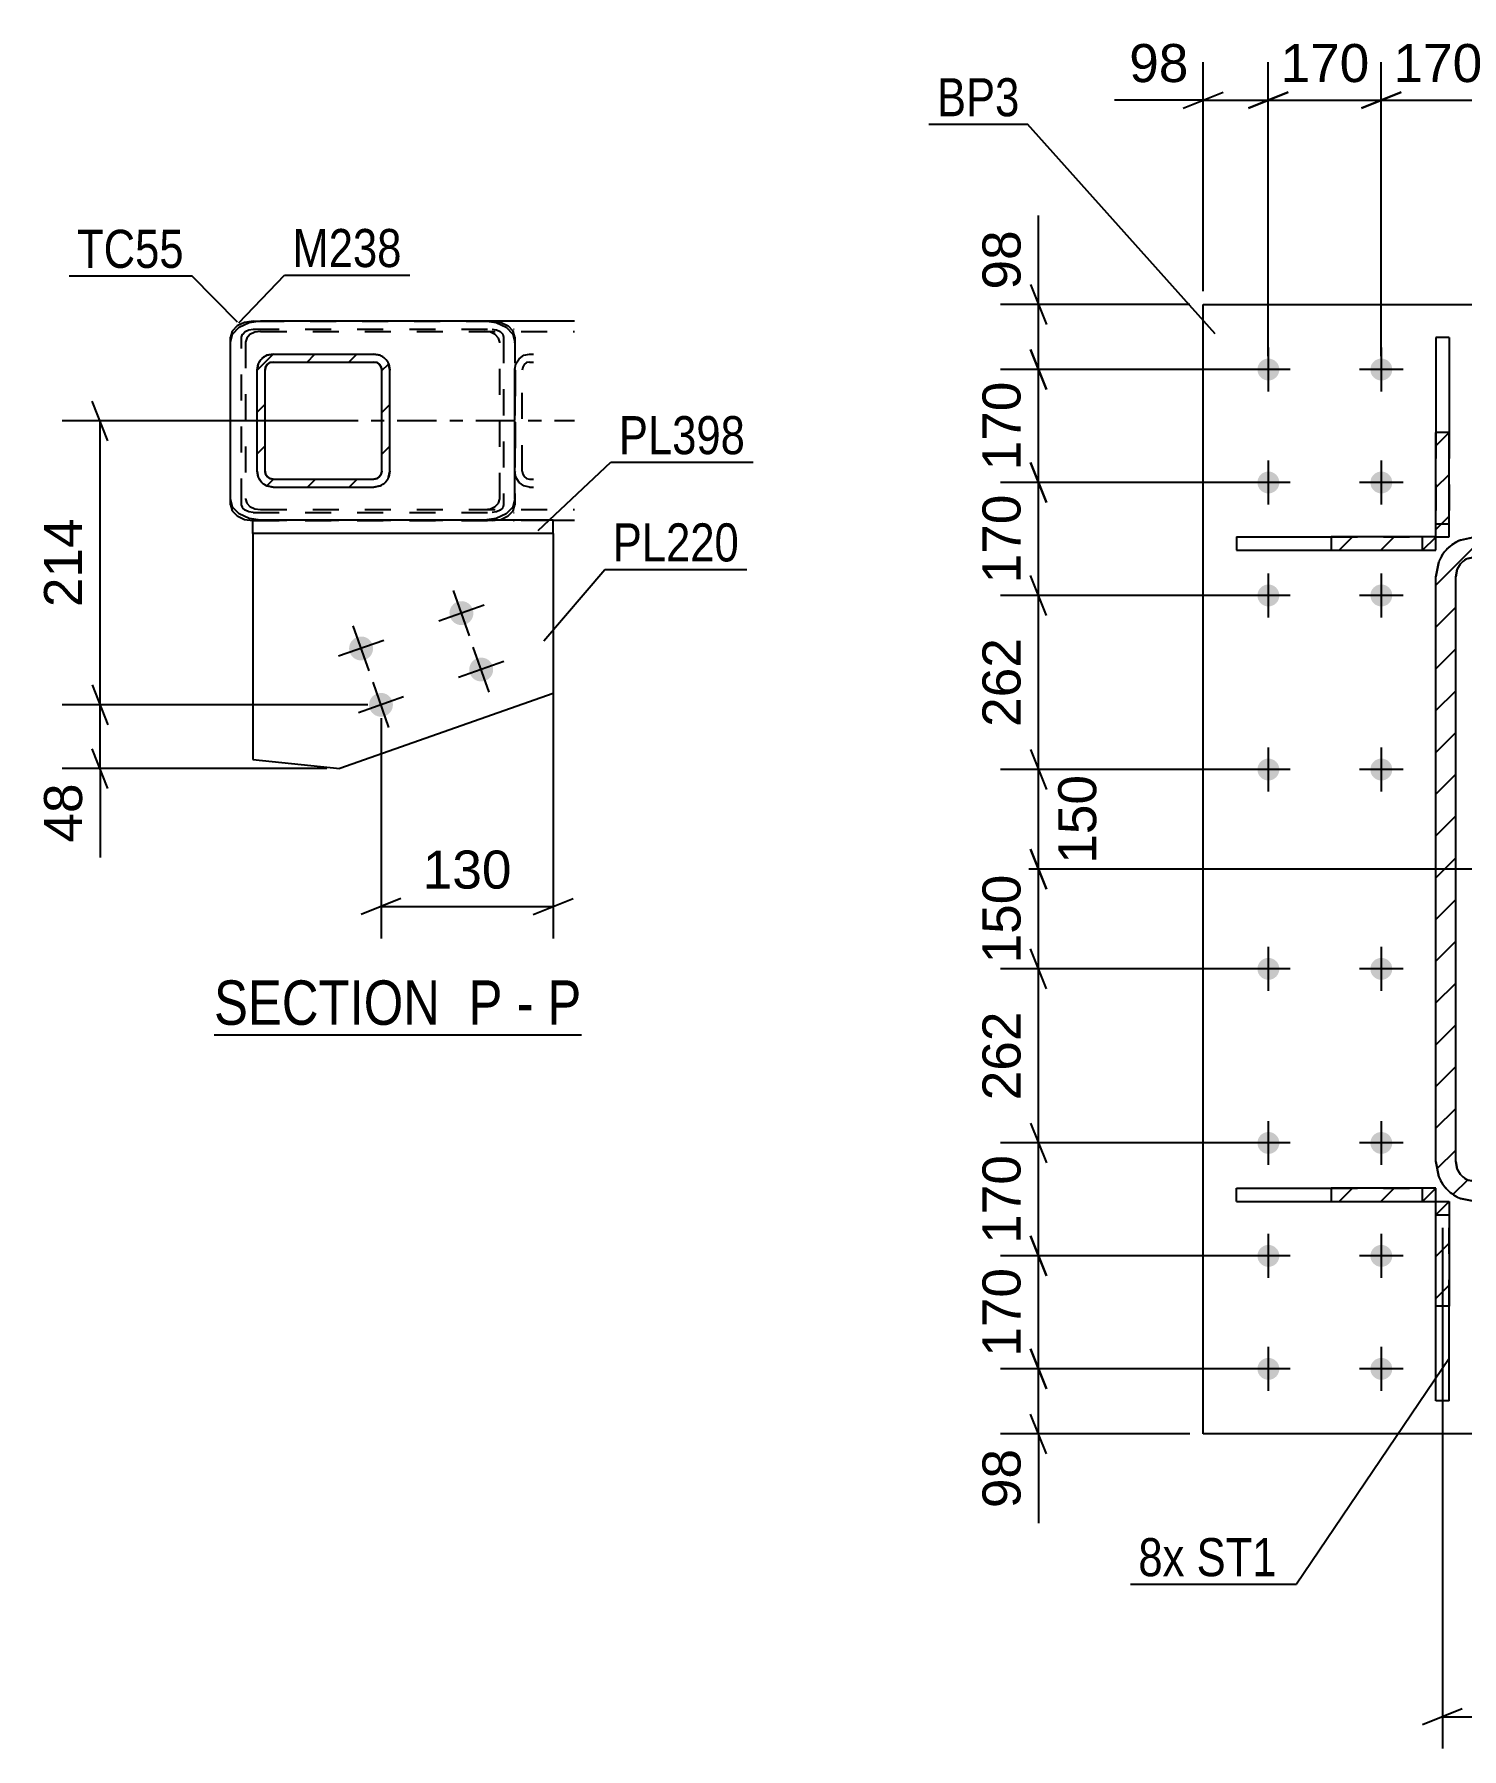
# Model space of a CAD drawing. Header units: millimetres. Extents: x -178 to 663, y -245 to 349.
# Drawn here: x 412.3 to 519.8, y 60.7 to 189.7 of the extents above; entities that cross this region are included whole.
import ezdxf

# ---------------------------------------------------------------- set-up
doc = ezdxf.new("R2010")
doc.units = ezdxf.units.MM
doc.linetypes.add('DXK_LINE_DOT2', pattern=[3.9198, 1.9599, -1.9599])
doc.linetypes.add('DXK_LINE_DOT3', pattern=[5.9187, 2.979, -0.9799, 0.9799, -0.9799])
doc.styles.add('Arial', font='ARIAL.TTF', dxfattribs={"height": 0.2})
doc.styles.add('Arial Narrow', font='ARIALN.TTF', dxfattribs={"height": 0.2})

# ---------------------------------------------------------------- blocks, each defined once
blk = doc.blocks.new('Unknown-247105013-23 - 27655')
at = {"color": 6, "linetype": 'Continuous'}
blk.add_line((425.85, 114.43), (453.5, 114.43), dxfattribs=at)
at = {"color": 0, "linetype": 'Continuous'}
for points in [[(443.96, 115.18), (443.96, 118.68), (425.85, 118.68), (425.85, 115.18)], [(447.57, 115.18), (447.57, 118.68), (445.01, 118.68), (445.01, 115.18)], [(449.89, 115.18), (449.89, 118.68), (448.62, 118.68), (448.62, 115.18)], [(453.5, 115.18), (453.5, 118.68), (450.94, 118.68), (450.94, 115.18)]]:
    blk.add_wipeout(points, dxfattribs=at)
at = {"color": 7, "linetype": 'Continuous', "style": 'Arial Narrow'}
for s, p in [('SECTION ', (425.85, 115.18)), ('P', (445.01, 115.18)), ('P', (450.94, 115.18)), ('-', (448.62, 115.18))]:
    blk.add_text(s, height=3.34, dxfattribs=at).set_placement(p)
blk = doc.blocks.new('Part-247105013-22323 - 22243')
at = {"linetype": 'Continuous'}
h = blk.add_hatch(dxfattribs=at)
h.set_pattern_fill('', scale=0.7, style=0, pattern_type=0)
h.set_pattern_definition([(45, (565.953, 102.1135), (-1.571545, 1.571545), [])])
h.paths.add_polyline_path([(564.8, 101.89), (565.95, 102.11), (566.93, 102.76), (567.58, 103.74), (567.8, 104.89), (567.8, 148.89), (567.58, 150.03), (566.93, 151.01), (565.95, 151.66), (564.8, 151.89), (520.8, 151.89), (519.66, 151.66), (518.68, 151.01), (518.03, 150.03), (517.8, 148.89), (517.8, 104.89), (518.03, 103.74), (518.68, 102.76), (519.66, 102.11), (520.8, 101.89)])
h.paths.add_polyline_path([(520.23, 103.5), (519.74, 103.82), (519.42, 104.31), (519.3, 104.89), (519.3, 148.89), (519.42, 149.46), (519.74, 149.95), (520.23, 150.27), (520.8, 150.39), (564.8, 150.39), (565.38, 150.27), (565.87, 149.95), (566.19, 149.46), (566.3, 148.89), (566.3, 104.89), (566.19, 104.31), (565.87, 103.82), (565.38, 103.5), (564.8, 103.39), (520.8, 103.39)])
at = {"color": 7, "linetype": 'DXK_LINE_DOT2'}
for p, q in [((519.66, 151.66), (520.8, 151.89)), ((520.8, 151.89), (564.8, 151.89)), ((564.8, 151.89), (565.95, 151.66)), ((517.8, 148.89), (518.03, 150.03)), ((520.8, 150.39), (520.23, 150.27)), ((520.8, 150.39), (564.8, 150.39)), ((565.38, 150.27), (564.8, 150.39)), ((567.58, 150.03), (567.8, 148.89)), ((517.8, 104.89), (517.8, 148.89)), ((519.42, 149.46), (519.3, 148.89)), ((519.3, 104.89), (519.3, 148.89)), ((566.3, 148.89), (566.19, 149.46)), ((566.3, 104.89), (566.3, 148.89)), ((567.8, 104.89), (567.8, 148.89)), ((518.03, 103.74), (517.8, 104.89)), ((519.3, 104.89), (519.42, 104.31)), ((566.19, 104.31), (566.3, 104.89)), ((567.8, 104.89), (567.58, 103.74)), ((520.23, 103.5), (520.8, 103.39)), ((520.8, 103.39), (564.8, 103.39)), ((564.8, 103.39), (565.38, 103.5)), ((520.8, 101.89), (519.66, 102.11)), ((565.95, 102.11), (564.8, 101.89)), ((520.8, 101.89), (564.8, 101.89))]:
    blk.add_line(p, q, dxfattribs=at)
at = {"color": 2, "linetype": 'Continuous'}
for p, q in [((520.8, 151.89), (519.66, 151.66)), ((520.8, 151.89), (564.8, 151.89)), ((565.95, 151.66), (564.8, 151.89)), ((518.03, 150.03), (517.8, 148.89)), ((520.23, 150.27), (520.8, 150.39)), ((520.8, 150.39), (564.8, 150.39)), ((564.8, 150.39), (565.38, 150.27)), ((567.8, 148.89), (567.58, 150.03)), ((517.8, 104.89), (517.8, 148.89)), ((519.3, 148.89), (519.42, 149.46)), ((519.3, 104.89), (519.3, 148.89)), ((566.19, 149.46), (566.3, 148.89)), ((566.3, 104.89), (566.3, 148.89)), ((567.8, 104.89), (567.8, 148.89)), ((517.8, 104.89), (518.03, 103.74)), ((519.42, 104.31), (519.3, 104.89)), ((566.3, 104.89), (566.19, 104.31)), ((567.58, 103.74), (567.8, 104.89)), ((520.8, 103.39), (520.23, 103.5)), ((520.8, 103.39), (564.8, 103.39)), ((565.38, 103.5), (564.8, 103.39)), ((519.66, 102.11), (520.8, 101.89)), ((564.8, 101.89), (565.95, 102.11)), ((520.8, 101.89), (564.8, 101.89))]:
    blk.add_line(p, q, dxfattribs=at)
at = {"color": 7, "linetype": 'DXK_LINE_DOT3'}
for p, q in [((542.8, 136.89), (542.8, 116.89)), ((552.8, 126.89), (532.8, 126.89))]:
    blk.add_line(p, q, dxfattribs=at)
at = {"color": 7, "linetype": 'DXK_LINE_DOT2'}
for centre, radius, start, end in [((520.8, 148.89), 3, 112.5, 157.5), ((564.8, 148.89), 3, 22.5, 67.5), ((520.8, 148.89), 1.5, 112.5, 157.5), ((564.8, 148.89), 1.5, 22.5, 67.5), ((520.8, 104.89), 3, 202.5, 247.5), ((520.8, 104.89), 1.5, 202.5, 247.5), ((564.8, 104.89), 1.5, 292.5, 337.5), ((564.8, 104.89), 3, 292.5, 337.5)]:
    blk.add_arc(centre, radius, start, end, dxfattribs=at)
at = {"color": 2, "linetype": 'Continuous'}
for centre, radius, start, end in [((520.8, 148.89), 3, 112.5, 157.5), ((564.8, 148.89), 3, 22.5, 67.5), ((520.8, 148.89), 1.5, 112.5, 157.5), ((564.8, 148.89), 1.5, 22.5, 67.5), ((520.8, 104.89), 3, 202.5, 247.5), ((520.8, 104.89), 1.5, 202.5, 247.5), ((564.8, 104.89), 1.5, 292.5, 337.5), ((564.8, 104.89), 3, 292.5, 337.5)]:
    blk.add_arc(centre, radius, start, end, dxfattribs=at)
blk = doc.blocks.new('Part-247105013-22253 - 22243')
at = {"color": 2, "linetype": 'Continuous'}
for p, q in [((500.3, 169.39), (585.3, 169.39)), ((500.3, 84.39), (500.3, 169.39)), ((585.3, 169.39), (585.3, 84.39)), ((585.3, 84.39), (500.3, 84.39))]:
    blk.add_line(p, q, dxfattribs=at)
blk = doc.blocks.new('Part-247105013-22296 - 22243')
at = {"linetype": 'Continuous'}
h = blk.add_hatch(dxfattribs=at)
h.set_pattern_fill('', scale=0.7, style=0, pattern_type=0)
h.set_pattern_definition([(45, (518.805, 159.7487), (-1.57154, 1.57154), [])])
h.paths.add_polyline_path([(518.8, 151.89), (518.8, 159.75), (517.8, 159.75), (517.8, 151.89)])
at = {"color": 2, "linetype": 'Continuous'}
for p, q in [((518.8, 166.89), (517.8, 166.89)), ((517.8, 166.89), (517.8, 159.75)), ((518.8, 166.89), (518.8, 159.75)), ((517.8, 151.89), (517.8, 159.75)), ((518.8, 159.75), (517.8, 159.75)), ((518.8, 151.89), (518.8, 159.75)), ((517.8, 151.89), (518.8, 151.89))]:
    blk.add_line(p, q, dxfattribs=at)
at = {"color": 7, "linetype": 'DXK_LINE_DOT2'}
for p, q in [((517.8, 159.75), (517.8, 151.89)), ((518.8, 159.75), (518.8, 151.89)), ((517.8, 152.89), (518.8, 152.89)), ((517.8, 151.89), (518.8, 151.89))]:
    blk.add_line(p, q, dxfattribs=at)
blk = doc.blocks.new('Part-247105013-22297 - 22243')
at = {"linetype": 'Continuous'}
h = blk.add_hatch(dxfattribs=at)
h.set_pattern_fill('', scale=0.7, style=0, pattern_type=0)
h.set_pattern_definition([(45, (517.805, 151.8851), (-1.57154, 1.57154), [])])
h.paths.add_polyline_path([(517.8, 150.89), (517.8, 151.89), (509.94, 151.89), (509.94, 150.89)])
at = {"color": 2, "linetype": 'Continuous'}
for p, q in [((502.8, 151.89), (509.94, 151.89)), ((502.8, 151.89), (502.8, 150.89)), ((517.8, 151.89), (509.94, 151.89)), ((509.94, 151.89), (509.94, 150.89)), ((517.8, 150.89), (517.8, 151.89)), ((502.8, 150.89), (509.94, 150.89)), ((509.94, 150.89), (517.8, 150.89))]:
    blk.add_line(p, q, dxfattribs=at)
at = {"color": 7, "linetype": 'DXK_LINE_DOT2'}
for p, q in [((509.94, 151.89), (517.8, 151.89)), ((516.8, 150.89), (516.8, 151.89)), ((517.8, 150.89), (517.8, 151.89)), ((509.94, 150.89), (517.8, 150.89))]:
    blk.add_line(p, q, dxfattribs=at)
blk = doc.blocks.new('Part-247105013-22298 - 22243')
at = {"linetype": 'Continuous'}
h = blk.add_hatch(dxfattribs=at)
h.set_pattern_fill('', scale=0.7, style=0, pattern_type=0)
h.set_pattern_definition([(45, (518.805, 101.8851), (-1.57154, 1.57154), [])])
h.paths.add_polyline_path([(518.8, 94.02), (518.8, 101.89), (517.8, 101.89), (517.8, 94.02)])
at = {"color": 7, "linetype": 'DXK_LINE_DOT2'}
for p, q in [((517.8, 94.02), (517.8, 101.89)), ((517.8, 101.89), (518.8, 101.89)), ((517.8, 100.89), (518.8, 100.89)), ((518.8, 94.02), (518.8, 101.89))]:
    blk.add_line(p, q, dxfattribs=at)
at = {"color": 2, "linetype": 'Continuous'}
for p, q in [((517.8, 94.02), (517.8, 101.89)), ((517.8, 101.89), (518.8, 101.89)), ((518.8, 101.89), (518.8, 94.02)), ((517.8, 86.89), (517.8, 94.02)), ((518.8, 94.02), (517.8, 94.02)), ((518.8, 86.89), (518.8, 94.02)), ((518.8, 86.89), (517.8, 86.89))]:
    blk.add_line(p, q, dxfattribs=at)
blk = doc.blocks.new('Part-247105013-22299 - 22243')
at = {"linetype": 'Continuous'}
h = blk.add_hatch(dxfattribs=at)
h.set_pattern_fill('', scale=0.7, style=0, pattern_type=0)
h.set_pattern_definition([(45, (517.805, 102.8851), (-1.57154, 1.57154), [])])
h.paths.add_polyline_path([(517.8, 101.89), (517.8, 102.89), (509.94, 102.89), (509.94, 101.89)])
at = {"color": 2, "linetype": 'Continuous'}
for p, q in [((502.8, 102.89), (509.94, 102.89)), ((502.8, 101.89), (502.8, 102.89)), ((517.8, 102.89), (509.94, 102.89)), ((509.94, 102.89), (509.94, 101.89)), ((517.8, 101.89), (517.8, 102.89)), ((502.8, 101.89), (509.94, 101.89)), ((509.94, 101.89), (517.8, 101.89))]:
    blk.add_line(p, q, dxfattribs=at)
at = {"color": 7, "linetype": 'DXK_LINE_DOT2'}
for p, q in [((509.94, 102.89), (517.8, 102.89)), ((516.8, 101.89), (516.8, 102.89)), ((517.8, 101.89), (517.8, 102.89)), ((509.94, 101.89), (517.8, 101.89))]:
    blk.add_line(p, q, dxfattribs=at)
blk = doc.blocks.new('Bolt-247105013-22346 - 22243')
at = {"linetype": 'Continuous'}
for points in [[(506.03, 164.49, -1), (504.38, 164.49, -1)], [(514.53, 164.49, -1), (512.88, 164.49, -1)], [(523.03, 164.49, -1), (521.38, 164.49, -1)], [(536.13, 164.49, -1), (534.48, 164.49, -1)], [(551.13, 164.49, -1), (549.48, 164.49, -1)], [(564.23, 164.49, -1), (562.58, 164.49, -1)], [(572.73, 164.49, -1), (571.08, 164.49, -1)], [(581.23, 164.49, -1), (579.58, 164.49, -1)], [(506.03, 155.99, -1), (504.38, 155.99, -1)], [(514.53, 155.99, -1), (512.88, 155.99, -1)], [(523.03, 155.99, -1), (521.38, 155.99, -1)], [(536.13, 155.99, -1), (534.48, 155.99, -1)], [(551.13, 155.99, -1), (549.48, 155.99, -1)], [(564.23, 155.99, -1), (562.58, 155.99, -1)], [(572.73, 155.99, -1), (571.08, 155.99, -1)], [(581.23, 155.99, -1), (579.58, 155.99, -1)], [(506.03, 147.49, -1), (504.38, 147.49, -1)], [(514.53, 147.49, -1), (512.88, 147.49, -1)], [(572.73, 147.49, -1), (571.08, 147.49, -1)], [(581.23, 147.49, -1), (579.58, 147.49, -1)], [(506.03, 134.39, -1), (504.38, 134.39, -1)], [(514.53, 134.39, -1), (512.88, 134.39, -1)], [(572.73, 134.39, -1), (571.08, 134.39, -1)], [(581.23, 134.39, -1), (579.58, 134.39, -1)], [(506.03, 119.39, -1), (504.38, 119.39, -1)], [(514.53, 119.39, -1), (512.88, 119.39, -1)], [(572.73, 119.39, -1), (571.08, 119.39, -1)], [(581.23, 119.39, -1), (579.58, 119.39, -1)], [(506.03, 106.29, -1), (504.38, 106.29, -1)], [(514.53, 106.29, -1), (512.88, 106.29, -1)], [(572.73, 106.29, -1), (571.08, 106.29, -1)], [(581.23, 106.29, -1), (579.58, 106.29, -1)], [(506.03, 97.79, -1), (504.38, 97.79, -1)], [(514.53, 97.79, -1), (512.88, 97.79, -1)], [(523.03, 97.79, -1), (521.38, 97.79, -1)], [(536.13, 97.79, -1), (534.48, 97.79, -1)], [(551.13, 97.79, -1), (549.48, 97.79, -1)], [(564.23, 97.79, -1), (562.58, 97.79, -1)], [(572.73, 97.79, -1), (571.08, 97.79, -1)], [(581.23, 97.79, -1), (579.58, 97.79, -1)], [(506.03, 89.29, -1), (504.38, 89.29, -1)], [(514.53, 89.29, -1), (512.88, 89.29, -1)], [(523.03, 89.29, -1), (521.38, 89.29, -1)], [(536.13, 89.29, -1), (534.48, 89.29, -1)], [(551.13, 89.29, -1), (549.48, 89.29, -1)], [(564.23, 89.29, -1), (562.58, 89.29, -1)], [(572.73, 89.29, -1), (571.08, 89.29, -1)], [(581.23, 89.29, -1), (579.58, 89.29, -1)]]:
    blk.add_hatch(color=1, dxfattribs=at).paths.add_polyline_path(points)
at = {"color": 1, "linetype": 'Continuous'}
for p, q in [((505.2, 166.14), (505.2, 162.84)), ((513.7, 166.14), (513.7, 162.84)), ((522.2, 166.14), (522.2, 162.84)), ((535.3, 166.14), (535.3, 162.84)), ((550.3, 166.14), (550.3, 162.84)), ((563.4, 166.14), (563.4, 162.84)), ((571.9, 166.14), (571.9, 162.84)), ((580.4, 166.14), (580.4, 162.84)), ((506.85, 164.49), (503.55, 164.49)), ((515.35, 164.49), (512.05, 164.49)), ((523.85, 164.49), (520.55, 164.49)), ((536.95, 164.49), (533.65, 164.49)), ((551.95, 164.49), (548.65, 164.49)), ((565.05, 164.49), (561.75, 164.49)), ((573.55, 164.49), (570.25, 164.49)), ((582.05, 164.49), (578.75, 164.49)), ((505.2, 157.64), (505.2, 154.34)), ((513.7, 157.64), (513.7, 154.34)), ((522.2, 157.64), (522.2, 154.34)), ((535.3, 157.64), (535.3, 154.34)), ((550.3, 157.64), (550.3, 154.34)), ((563.4, 157.64), (563.4, 154.34)), ((571.9, 157.64), (571.9, 154.34)), ((580.4, 157.64), (580.4, 154.34)), ((506.85, 155.99), (503.55, 155.99)), ((515.35, 155.99), (512.05, 155.99)), ((523.85, 155.99), (520.55, 155.99)), ((536.95, 155.99), (533.65, 155.99)), ((551.95, 155.99), (548.65, 155.99)), ((565.05, 155.99), (561.75, 155.99)), ((573.55, 155.99), (570.25, 155.99)), ((582.05, 155.99), (578.75, 155.99)), ((505.2, 149.14), (505.2, 145.84)), ((513.7, 149.14), (513.7, 145.84)), ((571.9, 149.14), (571.9, 145.84)), ((580.4, 149.14), (580.4, 145.84)), ((506.85, 147.49), (503.55, 147.49)), ((515.35, 147.49), (512.05, 147.49)), ((573.55, 147.49), (570.25, 147.49)), ((582.05, 147.49), (578.75, 147.49)), ((505.2, 136.04), (505.2, 132.74)), ((513.7, 136.04), (513.7, 132.74)), ((571.9, 136.04), (571.9, 132.74)), ((580.4, 136.04), (580.4, 132.74)), ((506.85, 134.39), (503.55, 134.39)), ((515.35, 134.39), (512.05, 134.39)), ((573.55, 134.39), (570.25, 134.39)), ((582.05, 134.39), (578.75, 134.39)), ((505.2, 121.04), (505.2, 117.74)), ((513.7, 121.04), (513.7, 117.74)), ((571.9, 121.04), (571.9, 117.74)), ((580.4, 121.04), (580.4, 117.74)), ((506.85, 119.39), (503.55, 119.39)), ((515.35, 119.39), (512.05, 119.39)), ((573.55, 119.39), (570.25, 119.39)), ((582.05, 119.39), (578.75, 119.39)), ((505.2, 107.94), (505.2, 104.64)), ((513.7, 107.94), (513.7, 104.64)), ((571.9, 107.94), (571.9, 104.64)), ((580.4, 107.94), (580.4, 104.64)), ((506.85, 106.29), (503.55, 106.29)), ((515.35, 106.29), (512.05, 106.29)), ((573.55, 106.29), (570.25, 106.29)), ((582.05, 106.29), (578.75, 106.29)), ((505.2, 99.44), (505.2, 96.14)), ((513.7, 99.44), (513.7, 96.14)), ((522.2, 99.44), (522.2, 96.14)), ((535.3, 99.44), (535.3, 96.14)), ((550.3, 99.44), (550.3, 96.14)), ((563.4, 99.44), (563.4, 96.14)), ((571.9, 99.44), (571.9, 96.14)), ((580.4, 99.44), (580.4, 96.14)), ((506.85, 97.79), (503.55, 97.79)), ((515.35, 97.79), (512.05, 97.79)), ((523.85, 97.79), (520.55, 97.79)), ((536.95, 97.79), (533.65, 97.79)), ((551.95, 97.79), (548.65, 97.79)), ((565.05, 97.79), (561.75, 97.79)), ((573.55, 97.79), (570.25, 97.79)), ((582.05, 97.79), (578.75, 97.79)), ((505.2, 90.94), (505.2, 87.64)), ((513.7, 90.94), (513.7, 87.64)), ((522.2, 90.94), (522.2, 87.64)), ((535.3, 90.94), (535.3, 87.64)), ((550.3, 90.94), (550.3, 87.64)), ((563.4, 90.94), (563.4, 87.64)), ((571.9, 90.94), (571.9, 87.64)), ((580.4, 90.94), (580.4, 87.64)), ((506.85, 89.29), (503.55, 89.29)), ((515.35, 89.29), (512.05, 89.29)), ((523.85, 89.29), (520.55, 89.29)), ((536.95, 89.29), (533.65, 89.29)), ((551.95, 89.29), (548.65, 89.29)), ((565.05, 89.29), (561.75, 89.29)), ((573.55, 89.29), (570.25, 89.29)), ((582.05, 89.29), (578.75, 89.29))]:
    blk.add_line(p, q, dxfattribs=at)
blk = doc.blocks.new('Part-247105013-27731 - 27655')
at = {"linetype": 'Continuous'}
h = blk.add_hatch(dxfattribs=at)
h.set_pattern_fill('', scale=0.7, style=0, pattern_type=0)
h.set_pattern_definition([(45, (438.9947, 164.91), (-1.57154, 1.57154), [])])
h.paths.add_polyline_path([(439.09, 164.45), (438.99, 164.91), (438.73, 165.3), (438.35, 165.56), (437.89, 165.65), (430.29, 165.65), (429.83, 165.56), (429.44, 165.3), (429.18, 164.91), (429.09, 164.45), (429.09, 156.85), (429.18, 156.39), (429.44, 156), (429.83, 155.74), (430.29, 155.65), (437.89, 155.65), (438.35, 155.74), (438.73, 156), (438.99, 156.39), (439.09, 156.85)])
h.paths.add_polyline_path([(438.44, 156.62), (438.31, 156.43), (438.12, 156.3), (437.89, 156.25), (430.29, 156.25), (430.06, 156.3), (429.86, 156.43), (429.73, 156.62), (429.69, 156.85), (429.69, 164.45), (429.73, 164.68), (429.86, 164.88), (430.06, 165.01), (430.29, 165.05), (437.89, 165.05), (438.12, 165.01), (438.31, 164.88), (438.44, 164.68), (438.49, 164.45), (438.49, 156.85)])
at = {"color": 7, "linetype": 'DXK_LINE_DOT2'}
for p, q in [((429.83, 165.56), (430.29, 165.65)), ((430.29, 165.65), (437.89, 165.65)), ((437.89, 165.65), (438.35, 165.56)), ((429.09, 164.45), (429.18, 164.91)), ((429.09, 156.85), (429.09, 164.45)), ((429.09, 164.45), (429.09, 164.45)), ((430.29, 165.05), (430.06, 165.01)), ((430.29, 165.05), (430.29, 165.05)), ((430.29, 165.05), (437.89, 165.05)), ((437.89, 165.05), (437.89, 165.05)), ((438.12, 165.01), (437.89, 165.05)), ((438.31, 164.88), (438.12, 165.01)), ((438.44, 164.68), (438.31, 164.88)), ((438.49, 164.45), (438.44, 164.68)), ((438.49, 164.45), (438.49, 164.45)), ((438.49, 156.85), (438.49, 164.45)), ((429.09, 156.85), (429.09, 156.85)), ((429.18, 156.39), (429.09, 156.85)), ((430.06, 156.3), (430.29, 156.25)), ((430.29, 156.25), (430.29, 156.25)), ((430.29, 156.25), (437.89, 156.25)), ((437.89, 156.25), (438.12, 156.3)), ((437.89, 156.25), (437.89, 156.25)), ((438.12, 156.3), (438.31, 156.43)), ((438.31, 156.43), (438.44, 156.62)), ((438.44, 156.62), (438.49, 156.85)), ((438.49, 156.85), (438.49, 156.85)), ((430.29, 155.65), (429.83, 155.74)), ((430.29, 155.65), (430.29, 155.65)), ((430.29, 155.65), (437.89, 155.65)), ((438.35, 155.74), (437.89, 155.65))]:
    blk.add_line(p, q, dxfattribs=at)
at = {"color": 2, "linetype": 'Continuous'}
for p, q in [((430.29, 165.65), (429.83, 165.56)), ((430.29, 165.65), (437.89, 165.65)), ((438.35, 165.56), (437.89, 165.65)), ((429.18, 164.91), (429.09, 164.45)), ((429.09, 156.85), (429.09, 164.45)), ((429.73, 164.68), (429.69, 164.45)), ((429.69, 164.45), (429.73, 164.68)), ((429.69, 164.45), (429.69, 164.45)), ((429.69, 156.85), (429.69, 164.45)), ((429.69, 156.85), (429.69, 164.45)), ((429.86, 164.88), (429.73, 164.68)), ((429.73, 164.68), (429.86, 164.88)), ((430.06, 165.01), (429.86, 164.88)), ((429.86, 164.88), (430.06, 165.01)), ((430.06, 165.01), (430.29, 165.05)), ((430.29, 165.05), (437.89, 165.05)), ((437.89, 165.05), (438.12, 165.01)), ((438.12, 165.01), (438.31, 164.88)), ((438.31, 164.88), (438.44, 164.68)), ((438.44, 164.68), (438.49, 164.45)), ((438.49, 156.85), (438.49, 164.45)), ((439.09, 164.45), (438.99, 164.91)), ((439, 164.91), (439.09, 164.45)), ((439.09, 156.85), (439.09, 164.45)), ((439.09, 164.45), (439.09, 164.45)), ((439.09, 156.85), (439.09, 164.45)), ((429.09, 156.85), (429.18, 156.39)), ((429.69, 156.85), (429.69, 156.85)), ((429.69, 156.85), (429.73, 156.62)), ((429.73, 156.62), (429.69, 156.85)), ((429.73, 156.62), (429.86, 156.43)), ((429.86, 156.43), (429.73, 156.62)), ((429.86, 156.43), (430.06, 156.3)), ((430.06, 156.3), (429.86, 156.43)), ((430.29, 156.25), (430.06, 156.3)), ((430.29, 156.25), (437.89, 156.25)), ((438.12, 156.3), (437.89, 156.25)), ((438.31, 156.43), (438.12, 156.3)), ((438.44, 156.62), (438.31, 156.43)), ((438.49, 156.85), (438.44, 156.62)), ((438.99, 156.39), (439.09, 156.85)), ((439.09, 156.85), (439, 156.39)), ((439.09, 156.85), (439.09, 156.85)), ((429.83, 155.74), (430.29, 155.65)), ((430.29, 155.65), (437.89, 155.65)), ((437.89, 155.65), (438.35, 155.74))]:
    blk.add_line(p, q, dxfattribs=at)
at = {"color": 7, "linetype": 'DXK_LINE_DOT3'}
blk.add_line((434.08, 160.65), (434.1, 160.65), dxfattribs=at)
at = {"color": 7, "linetype": 'DXK_LINE_DOT2'}
for centre, start, end in [((430.29, 164.45), 112.5, 157.5), ((430.29, 156.85), 202.5, 247.5)]:
    blk.add_arc(centre, 1.2, start, end, dxfattribs=at)
at = {"color": 2, "linetype": 'Continuous'}
for centre, start, end in [((430.29, 164.45), 112.5, 157.5), ((437.89, 164.45), 22.5, 67.5), ((437.89, 164.45), 22.5, 67.5), ((430.29, 156.85), 202.5, 247.5), ((437.89, 156.85), 292.5, 337.5), ((437.89, 156.85), 292.5, 337.5)]:
    blk.add_arc(centre, 1.2, start, end, dxfattribs=at)
blk = doc.blocks.new('Part-247105013-27658 - 27655')
at = {"color": 2, "linetype": 'Continuous'}
for p, q in [((427.75, 167.68), (428.49, 168.03)), ((428.49, 168.03), (429.36, 168.15)), ((429.36, 168.15), (452.98, 168.15)), ((427.08, 166.55), (427.25, 167.16)), ((427.08, 154.75), (427.08, 166.55)), ((427.25, 167.16), (427.75, 167.68)), ((427.25, 154.14), (427.08, 154.75)), ((427.75, 153.62), (427.25, 154.14)), ((428.49, 153.27), (427.75, 153.62)), ((429.36, 153.15), (428.49, 153.27)), ((451.37, 153.15), (452.98, 153.15))]:
    blk.add_line(p, q, dxfattribs=at)
at = {"color": 7, "linetype": 'DXK_LINE_DOT2'}
for p, q in [((446.21, 168.15), (447.09, 168.03)), ((447.09, 168.03), (447.83, 167.68)), ((428.31, 166.86), (428.22, 166.55)), ((428.22, 166.55), (428.22, 154.75)), ((428.55, 167.12), (428.31, 166.86)), ((428.93, 167.29), (428.55, 167.12)), ((429.36, 167.35), (428.93, 167.29)), ((429.36, 167.35), (452.98, 167.35)), ((446.65, 167.29), (446.21, 167.35)), ((447.02, 167.12), (446.65, 167.29)), ((447.27, 166.86), (447.02, 167.12)), ((447.36, 166.55), (447.27, 166.86)), ((447.36, 154.75), (447.36, 166.55)), ((447.83, 167.68), (448.33, 167.16)), ((448.33, 167.16), (448.5, 166.55)), ((448.5, 154.75), (448.5, 166.55)), ((428.22, 154.75), (428.31, 154.44)), ((428.31, 154.44), (428.55, 154.19)), ((428.55, 154.19), (428.93, 154.01)), ((428.93, 154.01), (429.36, 153.95)), ((429.36, 153.95), (452.98, 153.95)), ((446.21, 153.95), (446.65, 154.01)), ((446.65, 154.01), (447.02, 154.19)), ((447.02, 154.19), (447.27, 154.44)), ((447.83, 153.62), (447.09, 153.27)), ((447.27, 154.44), (447.36, 154.75)), ((448.33, 154.14), (447.83, 153.62)), ((448.5, 154.75), (448.33, 154.14)), ((429.36, 153.15), (451.37, 153.15)), ((447.09, 153.27), (446.21, 153.15))]:
    blk.add_line(p, q, dxfattribs=at)
at = {"color": 7, "linetype": 'DXK_LINE_DOT3'}
blk.add_line((427.79, 160.65), (452.98, 160.65), dxfattribs=at)
blk = doc.blocks.new('Part-247105013-27662 - 27655')
at = {"color": 2, "linetype": 'Continuous'}
for p, q in [((427.58, 167.77), (427.21, 167.38)), ((428.14, 168.03), (427.58, 167.77)), ((428.79, 168.12), (428.14, 168.03)), ((428.79, 168.12), (429.16, 168.12)), ((427.21, 167.38), (427.08, 166.92)), ((427.08, 154.32), (427.08, 166.92)), ((427.08, 154.32), (427.21, 153.86)), ((427.21, 153.86), (427.58, 153.47)), ((427.58, 153.47), (428.14, 153.21)), ((428.14, 153.21), (428.76, 153.13))]:
    blk.add_line(p, q, dxfattribs=at)
at = {"color": 7, "linetype": 'DXK_LINE_DOT2'}
for p, q in [((429.16, 168.12), (448.44, 168.12)), ((446.79, 168.12), (447.44, 168.03)), ((447.44, 168.03), (447.45, 168.03)), ((447.45, 168.03), (448, 167.77)), ((448.37, 167.38), (448, 167.77)), ((427.93, 166.92), (428, 167.15)), ((427.93, 154.32), (427.93, 166.92)), ((428, 167.15), (428.01, 167.16)), ((428.01, 167.16), (428.19, 167.35)), ((428.19, 167.35), (428.46, 167.48)), ((428.46, 167.48), (428.79, 167.52)), ((428.79, 167.52), (448.44, 167.52)), ((446.79, 167.52), (447.11, 167.48)), ((447.11, 167.48), (447.39, 167.35)), ((447.39, 167.35), (447.58, 167.15)), ((447.58, 167.15), (447.64, 166.92)), ((447.64, 166.92), (447.64, 154.32)), ((448.5, 166.92), (448.37, 167.38)), ((448.5, 166.92), (448.5, 154.32)), ((427.99, 154.14), (427.93, 154.32)), ((428, 154.09), (427.99, 154.14)), ((428.19, 153.9), (428, 154.09)), ((428.46, 153.77), (428.19, 153.9)), ((428.79, 153.72), (428.46, 153.77)), ((428.79, 153.72), (448.44, 153.72)), ((447.11, 153.77), (446.79, 153.72)), ((447.39, 153.9), (447.11, 153.77)), ((447.58, 154.09), (447.39, 153.9)), ((447.64, 154.32), (447.58, 154.09)), ((448, 153.47), (448.37, 153.86)), ((448.37, 153.86), (448.5, 154.32)), ((428.76, 153.13), (428.79, 153.12)), ((428.79, 153.12), (448.44, 153.12)), ((446.79, 153.12), (447.44, 153.21)), ((447.44, 153.21), (448, 153.47))]:
    blk.add_line(p, q, dxfattribs=at)
blk = doc.blocks.new('Part-247105013-27726 - 27655')
at = {"color": 2, "linetype": 'Continuous'}
for p, q in [((451.37, 153.15), (428.76, 153.15)), ((428.76, 152.15), (428.76, 153.15)), ((451.37, 152.15), (451.37, 153.15)), ((451.37, 152.15), (428.76, 152.15))]:
    blk.add_line(p, q, dxfattribs=at)
blk = doc.blocks.new('Part-247105013-27664 - 27655')
at = {"color": 7, "linetype": 'DXK_LINE_DOT2'}
for p, q in [((448.57, 164.91), (448.81, 165.3)), ((448.81, 165.3), (449.17, 165.56)), ((449.17, 165.56), (449.6, 165.65)), ((449.6, 165.65), (449.89, 165.65)), ((448.5, 164.51), (448.57, 164.91)), ((448.5, 156.79), (448.5, 164.51)), ((448.52, 164.45), (448.5, 164.51)), ((448.52, 164.45), (448.52, 156.85)), ((449.08, 164.68), (449.04, 164.45)), ((449.04, 156.85), (449.04, 164.45)), ((449.2, 164.87), (449.08, 164.68)), ((449.38, 165.01), (449.2, 164.87)), ((449.6, 165.05), (449.38, 165.01)), ((449.6, 165.05), (449.89, 165.05)), ((448.52, 156.85), (448.5, 156.79)), ((448.57, 156.39), (448.5, 156.79)), ((448.81, 156), (448.57, 156.39)), ((449.04, 156.85), (449.08, 156.62)), ((449.08, 156.62), (449.2, 156.43)), ((449.2, 156.43), (449.38, 156.3)), ((449.38, 156.3), (449.6, 156.25)), ((449.6, 156.25), (449.89, 156.25)), ((449.17, 155.74), (448.81, 156)), ((449.6, 155.65), (449.17, 155.74)), ((449.6, 155.65), (449.89, 155.65))]:
    blk.add_line(p, q, dxfattribs=at)
blk = doc.blocks.new('Part-247105013-27741 - 27655')
at = {"color": 2, "linetype": 'Continuous'}
for p, q in [((428.76, 152.15), (428.76, 135.15)), ((451.37, 152.15), (451.37, 140.11)), ((451.37, 140.11), (435.33, 134.46)), ((428.76, 135.15), (435.33, 134.46))]:
    blk.add_line(p, q, dxfattribs=at)
at = {"color": 7, "linetype": 'DXK_LINE_DOT2'}
blk.add_line((451.37, 152.15), (428.76, 152.15), dxfattribs=at)
blk = doc.blocks.new('Bolt-247105013-27775 - 27655')
at = {"linetype": 'Continuous'}
for points in [[(443.62, 145.86, -1), (445.32, 146.46, -1)], [(436.07, 143.2, -1), (437.77, 143.8, -1)], [(445.11, 141.62, -1), (446.81, 142.21, -1)], [(437.57, 138.96, -1), (439.26, 139.56, -1)]]:
    blk.add_hatch(color=1, dxfattribs=at).paths.add_polyline_path(points)
at = {"color": 1, "linetype": 'Continuous'}
for p, q in [((445.07, 144.46), (443.87, 147.86)), ((446.17, 146.76), (442.77, 145.56)), ((437.52, 141.81), (436.32, 145.2)), ((438.62, 144.1), (435.22, 142.91)), ((446.56, 140.22), (445.36, 143.61)), ((447.66, 142.51), (444.26, 141.32)), ((439.01, 137.56), (437.82, 140.96)), ((440.11, 139.86), (436.72, 138.66))]:
    blk.add_line(p, q, dxfattribs=at)
blk = doc.blocks.new('StraightDimension-247105013-34864 - 22243')
at = {"color": 7, "linetype": 'Continuous'}
for p, q in [((487.3, 135.89), (488.5, 132.89)), ((504.2, 134.39), (485.5, 134.39)), ((487.9, 126.89), (487.9, 134.39)), ((488.5, 125.39), (487.3, 128.39)), ((541.8, 126.89), (485.5, 126.89))]:
    blk.add_line(p, q, dxfattribs=at)
at = {"color": 0}
blk.add_wipeout([(492.85, 134.57), (488.65, 134.57), (488.65, 126.7), (492.85, 126.7)], dxfattribs=at)
at = {"color": 3, "style": 'Arial'}
blk.add_text('150', height=2.865, rotation=90.0002, dxfattribs=at).set_placement((492.25, 127.3))
blk = doc.blocks.new('StraightDimension-247105013-34860 - 22243')
at = {"color": 7, "linetype": 'Continuous'}
for p, q in [((487.9, 169.39), (487.9, 176.08)), ((487.9, 169.39), (487.9, 176.08)), ((487.3, 170.89), (488.5, 167.89)), ((499.3, 169.39), (485.05, 169.39)), ((487.9, 164.49), (487.9, 169.39)), ((488.5, 162.99), (487.3, 165.99)), ((504.2, 164.49), (485.05, 164.49))]:
    blk.add_line(p, q, dxfattribs=at)
at = {"color": 0}
blk.add_wipeout([(487.15, 175.56), (482.95, 175.56), (482.95, 169.91), (487.15, 169.91)], dxfattribs=at)
at = {"color": 3, "style": 'Arial'}
blk.add_text('98', height=2.865, rotation=90.0002, dxfattribs=at).set_placement((486.55, 170.51))
blk = doc.blocks.new('StraightDimension-247105013-34868 - 22243')
at = {"color": 7, "linetype": 'Continuous'}
for p, q in [((487.3, 99.29), (488.5, 96.29)), ((504.2, 97.79), (485.05, 97.79)), ((487.9, 89.29), (487.9, 97.79)), ((488.5, 87.79), (487.3, 90.79)), ((504.2, 89.29), (485.05, 89.29))]:
    blk.add_line(p, q, dxfattribs=at)
at = {"color": 0}
blk.add_wipeout([(487.15, 97.47), (482.95, 97.47), (482.95, 89.6), (487.15, 89.6)], dxfattribs=at)
at = {"color": 3, "style": 'Arial'}
blk.add_text('170', height=2.865, rotation=90.0002, dxfattribs=at).set_placement((486.55, 90.2))
blk = doc.blocks.new('StraightDimension-247105013-24809 - 22243')
at = {"color": 7, "linetype": 'Continuous'}
for p, q in [((542.8, 125.89), (542.8, 60.71)), ((518.3, 99.89), (518.3, 60.71)), ((519.8, 63.71), (516.8, 62.51)), ((541.3, 62.51), (544.3, 63.71)), ((518.3, 63.11), (542.8, 63.11))]:
    blk.add_line(p, q, dxfattribs=at)
at = {"color": 0}
blk.add_wipeout([(534.49, 63.86), (534.49, 68.06), (526.62, 68.06), (526.62, 63.86)], dxfattribs=at)
at = {"color": 3, "style": 'Arial'}
blk.add_text('490', height=2.865, dxfattribs=at).set_placement((527.22, 64.46))
blk = doc.blocks.new('StraightDimension-247105013-34863 - 22243')
at = {"color": 7, "linetype": 'Continuous'}
for p, q in [((488.5, 145.99), (487.3, 148.99)), ((504.2, 147.49), (485.05, 147.49)), ((487.9, 134.39), (487.9, 147.49)), ((487.3, 135.89), (488.5, 132.89)), ((504.2, 134.39), (485.05, 134.39))]:
    blk.add_line(p, q, dxfattribs=at)
at = {"color": 0}
blk.add_wipeout([(487.15, 144.87), (482.95, 144.87), (482.95, 137), (487.15, 137)], dxfattribs=at)
at = {"color": 3, "style": 'Arial'}
blk.add_text('262', height=2.865, rotation=90.0002, dxfattribs=at).set_placement((486.55, 137.6))
blk = doc.blocks.new('StraightDimension-247105013-34867 - 22243')
at = {"color": 7, "linetype": 'Continuous'}
for p, q in [((487.3, 107.79), (488.5, 104.79)), ((504.2, 106.29), (485.05, 106.29)), ((487.9, 97.79), (487.9, 106.29)), ((488.5, 96.29), (487.3, 99.29)), ((504.2, 97.79), (485.05, 97.79))]:
    blk.add_line(p, q, dxfattribs=at)
at = {"color": 0}
blk.add_wipeout([(487.15, 105.97), (482.95, 105.97), (482.95, 98.1), (487.15, 98.1)], dxfattribs=at)
at = {"color": 3, "style": 'Arial'}
blk.add_text('170', height=2.865, rotation=90.0002, dxfattribs=at).set_placement((486.55, 98.7))
blk = doc.blocks.new('StraightDimension-247105013-34812 - 22243')
at = {"color": 7, "linetype": 'Continuous'}
for p, q in [((513.7, 165.49), (513.7, 187.62)), ((522.2, 165.49), (522.2, 187.62)), ((512.2, 184.17), (515.2, 185.37)), ((513.7, 184.77), (522.2, 184.77)), ((523.7, 185.37), (520.7, 184.17))]:
    blk.add_line(p, q, dxfattribs=at)
at = {"color": 0}
blk.add_wipeout([(521.89, 185.52), (521.89, 189.72), (514.02, 189.72), (514.02, 185.52)], dxfattribs=at)
at = {"color": 3, "style": 'Arial'}
blk.add_text('170', height=2.865, dxfattribs=at).set_placement((514.62, 186.12))
blk = doc.blocks.new('StraightDimension-247105013-34813 - 22243')
at = {"color": 7, "linetype": 'Continuous'}
for p, q in [((505.2, 165.49), (505.2, 187.62)), ((513.7, 165.49), (513.7, 187.62)), ((503.7, 184.17), (506.7, 185.37)), ((505.2, 184.77), (513.7, 184.77)), ((515.2, 185.37), (512.2, 184.17))]:
    blk.add_line(p, q, dxfattribs=at)
at = {"color": 0}
blk.add_wipeout([(513.39, 185.52), (513.39, 189.72), (505.52, 189.72), (505.52, 185.52)], dxfattribs=at)
at = {"color": 3, "style": 'Arial'}
blk.add_text('170', height=2.865, dxfattribs=at).set_placement((506.12, 186.12))
blk = doc.blocks.new('StraightDimension-247105013-34814 - 22243')
at = {"color": 7, "linetype": 'Continuous'}
for p, q in [((500.3, 170.39), (500.3, 187.62)), ((505.2, 165.49), (505.2, 187.62)), ((500.3, 184.77), (493.61, 184.77)), ((500.3, 184.77), (493.61, 184.77)), ((498.8, 184.17), (501.8, 185.37)), ((500.3, 184.77), (505.2, 184.77)), ((506.7, 185.37), (503.7, 184.17))]:
    blk.add_line(p, q, dxfattribs=at)
at = {"color": 0}
blk.add_wipeout([(499.78, 185.52), (499.78, 189.72), (494.13, 189.72), (494.13, 185.52)], dxfattribs=at)
at = {"color": 3, "style": 'Arial'}
blk.add_text('98', height=2.865, dxfattribs=at).set_placement((494.73, 186.12))
blk = doc.blocks.new('StraightDimension-247105013-34861 - 22243')
at = {"color": 7, "linetype": 'Continuous'}
for p, q in [((487.3, 165.99), (488.5, 162.99)), ((504.2, 164.49), (485.05, 164.49)), ((487.9, 155.99), (487.9, 164.49)), ((488.5, 154.49), (487.3, 157.49)), ((504.2, 155.99), (485.05, 155.99))]:
    blk.add_line(p, q, dxfattribs=at)
at = {"color": 0}
blk.add_wipeout([(487.15, 164.17), (482.95, 164.17), (482.95, 156.3), (487.15, 156.3)], dxfattribs=at)
at = {"color": 3, "style": 'Arial'}
blk.add_text('170', height=2.865, rotation=90.0002, dxfattribs=at).set_placement((486.55, 156.9))
blk = doc.blocks.new('StraightDimension-247105013-34862 - 22243')
at = {"color": 7, "linetype": 'Continuous'}
for p, q in [((487.3, 157.49), (488.5, 154.49)), ((504.2, 155.99), (485.05, 155.99)), ((487.9, 147.49), (487.9, 155.99)), ((488.5, 145.99), (487.3, 148.99)), ((504.2, 147.49), (485.05, 147.49))]:
    blk.add_line(p, q, dxfattribs=at)
at = {"color": 0}
blk.add_wipeout([(487.15, 155.67), (482.95, 155.67), (482.95, 147.8), (487.15, 147.8)], dxfattribs=at)
at = {"color": 3, "style": 'Arial'}
blk.add_text('170', height=2.865, rotation=90.0002, dxfattribs=at).set_placement((486.55, 148.4))
blk = doc.blocks.new('StraightDimension-247105013-34865 - 22243')
at = {"color": 7, "linetype": 'Continuous'}
for p, q in [((487.3, 128.39), (488.5, 125.39)), ((541.8, 126.89), (485.05, 126.89)), ((487.9, 119.39), (487.9, 126.89)), ((488.5, 117.89), (487.3, 120.89)), ((504.2, 119.39), (485.05, 119.39))]:
    blk.add_line(p, q, dxfattribs=at)
at = {"color": 0}
blk.add_wipeout([(487.15, 127.07), (482.95, 127.07), (482.95, 119.2), (487.15, 119.2)], dxfattribs=at)
at = {"color": 3, "style": 'Arial'}
blk.add_text('150', height=2.865, rotation=90.0002, dxfattribs=at).set_placement((486.55, 119.8))
blk = doc.blocks.new('StraightDimension-247105013-34866 - 22243')
at = {"color": 7, "linetype": 'Continuous'}
for p, q in [((488.5, 117.89), (487.3, 120.89)), ((504.2, 119.39), (485.05, 119.39)), ((487.9, 106.29), (487.9, 119.39)), ((487.3, 107.79), (488.5, 104.79)), ((504.2, 106.29), (485.05, 106.29))]:
    blk.add_line(p, q, dxfattribs=at)
at = {"color": 0}
blk.add_wipeout([(487.15, 116.77), (482.95, 116.77), (482.95, 108.9), (487.15, 108.9)], dxfattribs=at)
at = {"color": 3, "style": 'Arial'}
blk.add_text('262', height=2.865, rotation=90.0002, dxfattribs=at).set_placement((486.55, 109.5))
blk = doc.blocks.new('StraightDimension-247105013-34869 - 22243')
at = {"color": 7, "linetype": 'Continuous'}
for p, q in [((487.3, 90.79), (488.5, 87.79)), ((504.2, 89.29), (485.05, 89.29)), ((487.9, 84.39), (487.9, 89.29)), ((488.5, 82.89), (487.3, 85.89)), ((499.3, 84.39), (485.05, 84.39)), ((487.9, 84.39), (487.9, 77.69)), ((487.9, 84.39), (487.9, 77.69))]:
    blk.add_line(p, q, dxfattribs=at)
at = {"color": 0}
blk.add_wipeout([(487.15, 83.86), (482.95, 83.86), (482.95, 78.21), (487.15, 78.21)], dxfattribs=at)
at = {"color": 3, "style": 'Arial'}
blk.add_text('98', height=2.865, rotation=90.0002, dxfattribs=at).set_placement((486.55, 78.81))
blk = doc.blocks.new('StraightDimension-247105013-28041 - 27655')
at = {"color": 7, "linetype": 'Continuous'}
for p, q in [((417.87, 159.12), (416.67, 162.12)), ((434.94, 160.62), (414.42, 160.62)), ((417.27, 139.26), (417.27, 160.62)), ((416.67, 140.76), (417.87, 137.76)), ((437.42, 139.26), (414.42, 139.26))]:
    blk.add_line(p, q, dxfattribs=at)
at = {"color": 0}
blk.add_wipeout([(416.52, 153.88), (412.32, 153.88), (412.32, 146.01), (416.52, 146.01)], dxfattribs=at)
at = {"color": 3, "style": 'Arial'}
blk.add_text('214', height=2.865, rotation=90.0002, dxfattribs=at).set_placement((415.92, 146.61))
blk = doc.blocks.new('StraightDimension-247105013-28070 - 27655')
at = {"color": 7, "linetype": 'Continuous'}
for p, q in [((451.37, 152.15), (451.37, 121.68)), ((438.42, 138.26), (438.42, 121.68)), ((439.92, 124.68), (436.92, 123.48)), ((438.42, 124.08), (451.37, 124.08)), ((449.87, 123.48), (452.87, 124.68))]:
    blk.add_line(p, q, dxfattribs=at)
at = {"color": 0}
blk.add_wipeout([(448.83, 124.83), (448.83, 129.03), (440.96, 129.03), (440.96, 124.83)], dxfattribs=at)
at = {"color": 3, "style": 'Arial'}
blk.add_text('130', height=2.865, dxfattribs=at).set_placement((441.56, 125.43))
blk = doc.blocks.new('StraightDimension-247105013-28042 - 27655')
at = {"color": 7, "linetype": 'Continuous'}
for p, q in [((416.67, 140.76), (417.87, 137.76)), ((437.42, 139.26), (414.42, 139.26)), ((417.27, 134.46), (417.27, 139.26)), ((417.87, 132.96), (416.67, 135.96)), ((434.33, 134.46), (414.42, 134.46)), ((417.27, 134.46), (417.27, 127.77)), ((417.27, 134.46), (417.27, 127.77))]:
    blk.add_line(p, q, dxfattribs=at)
at = {"color": 0}
blk.add_wipeout([(416.52, 133.94), (412.32, 133.94), (412.32, 128.29), (416.52, 128.29)], dxfattribs=at)
at = {"color": 3, "style": 'Arial'}
blk.add_text('48', height=2.865, rotation=90.0002, dxfattribs=at).set_placement((415.92, 128.89))
blk = doc.blocks.new('Mark-247105013-24525 - 22243')
at = {"color": 0}
blk.add_wipeout([(486.47, 183.55), (486.47, 186.55), (480.26, 186.55), (480.26, 183.55)], dxfattribs=at)
blk.add_wipeout([(486.47, 183.55), (486.47, 186.55), (480.26, 186.55), (480.26, 183.55)], dxfattribs=at)
at = {"color": 30, "linetype": 'Continuous'}
for p in [(479.66, 182.95), (501.19, 167.17)]:
    blk.add_line(p, (487.07, 182.95), dxfattribs=at)
at = {"color": 3, "style": 'Arial Narrow'}
blk.add_text('BP3', height=2.863, dxfattribs=at).set_placement((480.26, 183.55))
blk = doc.blocks.new('MarkSet-247105013-24509 - 22243')
at = {"color": 30, "linetype": 'Continuous'}
blk.add_line((518.8, 90.07), (507.32, 73.09), dxfattribs=at)
at = {"color": 0}
for points in [[(498.9, 73.69), (498.9, 76.69), (495.42, 76.69), (495.42, 73.69)], [(505.82, 73.69), (505.82, 76.69), (499.8, 76.69), (499.8, 73.69)]]:
    blk.add_wipeout(points, dxfattribs=at)
for points in [[(498.9, 73.69), (498.9, 76.69), (495.42, 76.69), (495.42, 73.69)], [(505.82, 73.69), (505.82, 76.69), (499.8, 76.69), (499.8, 73.69)]]:
    blk.add_wipeout(points, dxfattribs=at)
at = {"color": 30, "linetype": 'Continuous'}
blk.add_line((494.82, 73.09), (507.32, 73.09), dxfattribs=at)
at = {"color": 3, "style": 'Arial Narrow'}
for s, p in [('8x', (495.42, 73.69)), ('ST1', (499.8, 73.69))]:
    blk.add_text(s, height=2.863, dxfattribs=at).set_placement(p)
blk = doc.blocks.new('Mark-247105013-28030 - 27655')
at = {"color": 0}
blk.add_wipeout([(423.58, 172.14), (423.58, 175.14), (415.54, 175.14), (415.54, 172.14)], dxfattribs=at)
blk.add_wipeout([(423.58, 172.14), (423.58, 175.14), (415.54, 175.14), (415.54, 172.14)], dxfattribs=at)
at = {"color": 30, "linetype": 'Continuous'}
for p in [(414.94, 171.54), (427.62, 168.06)]:
    blk.add_line(p, (424.18, 171.54), dxfattribs=at)
at = {"color": 3, "style": 'Arial Narrow'}
blk.add_text('TC55', height=2.863, dxfattribs=at).set_placement((415.54, 172.14))
blk = doc.blocks.new('Mark-247105013-28000 - 27655')
at = {"color": 0}
blk.add_wipeout([(465.83, 158.12), (465.83, 161.12), (456.32, 161.12), (456.32, 158.12)], dxfattribs=at)
blk.add_wipeout([(465.83, 158.12), (465.83, 161.12), (456.32, 161.12), (456.32, 158.12)], dxfattribs=at)
at = {"color": 30, "linetype": 'Continuous'}
for p, q in [((450.25, 152.37), (455.72, 157.52)), ((455.72, 157.52), (466.43, 157.52))]:
    blk.add_line(p, q, dxfattribs=at)
at = {"color": 3, "style": 'Arial Narrow'}
blk.add_text('PL398', height=2.863, dxfattribs=at).set_placement((456.32, 158.12))
blk = doc.blocks.new('Mark-247105013-28006 - 27655')
at = {"color": 0}
blk.add_wipeout([(465.36, 150.05), (465.36, 153.05), (455.86, 153.05), (455.86, 150.05)], dxfattribs=at)
blk.add_wipeout([(465.36, 150.05), (465.36, 153.05), (455.86, 153.05), (455.86, 150.05)], dxfattribs=at)
at = {"color": 30, "linetype": 'Continuous'}
for p, q in [((450.66, 144.07), (455.26, 149.45)), ((455.26, 149.45), (465.96, 149.45))]:
    blk.add_line(p, q, dxfattribs=at)
at = {"color": 3, "style": 'Arial Narrow'}
blk.add_text('PL220', height=2.863, dxfattribs=at).set_placement((455.86, 150.05))
blk = doc.blocks.new('Mark-247105013-28033 - 27655')
at = {"color": 0}
blk.add_wipeout([(439.98, 172.2), (439.98, 175.2), (431.75, 175.2), (431.75, 172.2)], dxfattribs=at)
blk.add_wipeout([(439.98, 172.2), (439.98, 175.2), (431.75, 175.2), (431.75, 172.2)], dxfattribs=at)
at = {"color": 30, "linetype": 'Continuous'}
for p, q in [((427.71, 168.01), (431.15, 171.6)), ((431.15, 171.6), (440.58, 171.6))]:
    blk.add_line(p, q, dxfattribs=at)
at = {"color": 3, "style": 'Arial Narrow'}
blk.add_text('M238', height=2.863, dxfattribs=at).set_placement((431.75, 172.2))

msp = doc.modelspace()

# ---------------------------------------------------------------- block references
for name in ['Part-247105013-22253 - 22243', 'Part-247105013-27658 - 27655', 'Part-247105013-27662 - 27655', 'Part-247105013-22296 - 22243', 'Part-247105013-27731 - 27655', 'Part-247105013-27664 - 27655', 'Bolt-247105013-22346 - 22243', 'Part-247105013-27726 - 27655', 'Part-247105013-27741 - 27655', 'Part-247105013-22297 - 22243', 'Part-247105013-22323 - 22243', 'Bolt-247105013-27775 - 27655', 'Unknown-247105013-23 - 27655', 'Part-247105013-22299 - 22243', 'Part-247105013-22298 - 22243']:
    msp.add_blockref(name, (0, 0))

# ---------------------------------------------------------------- next in the draw order: block references
for name in ['StraightDimension-247105013-34812 - 22243', 'StraightDimension-247105013-34860 - 22243', 'Mark-247105013-28030 - 27655', 'StraightDimension-247105013-28041 - 27655', 'StraightDimension-247105013-34864 - 22243', 'StraightDimension-247105013-34868 - 22243']:
    msp.add_blockref(name, (0, 0))

# ---------------------------------------------------------------- next in the draw order: block references
for name in ['StraightDimension-247105013-34813 - 22243', 'Mark-247105013-28033 - 27655', 'StraightDimension-247105013-28070 - 27655', 'StraightDimension-247105013-34863 - 22243', 'StraightDimension-247105013-24809 - 22243', 'StraightDimension-247105013-34867 - 22243', 'StraightDimension-247105013-34869 - 22243']:
    msp.add_blockref(name, (0, 0))

# ---------------------------------------------------------------- next in the draw order: block references
for name in ['StraightDimension-247105013-34814 - 22243', 'Mark-247105013-28000 - 27655', 'StraightDimension-247105013-28042 - 27655', 'StraightDimension-247105013-34865 - 22243', 'MarkSet-247105013-24509 - 22243']:
    msp.add_blockref(name, (0, 0))

# ---------------------------------------------------------------- next in the draw order: block references
for name in ['Mark-247105013-24525 - 22243', 'StraightDimension-247105013-34861 - 22243', 'Mark-247105013-28006 - 27655', 'StraightDimension-247105013-34866 - 22243']:
    msp.add_blockref(name, (0, 0))

# ---------------------------------------------------------------- next in the draw order: block references
msp.add_blockref('StraightDimension-247105013-34862 - 22243', (0, 0))

doc.saveas('drawing.dxf')
